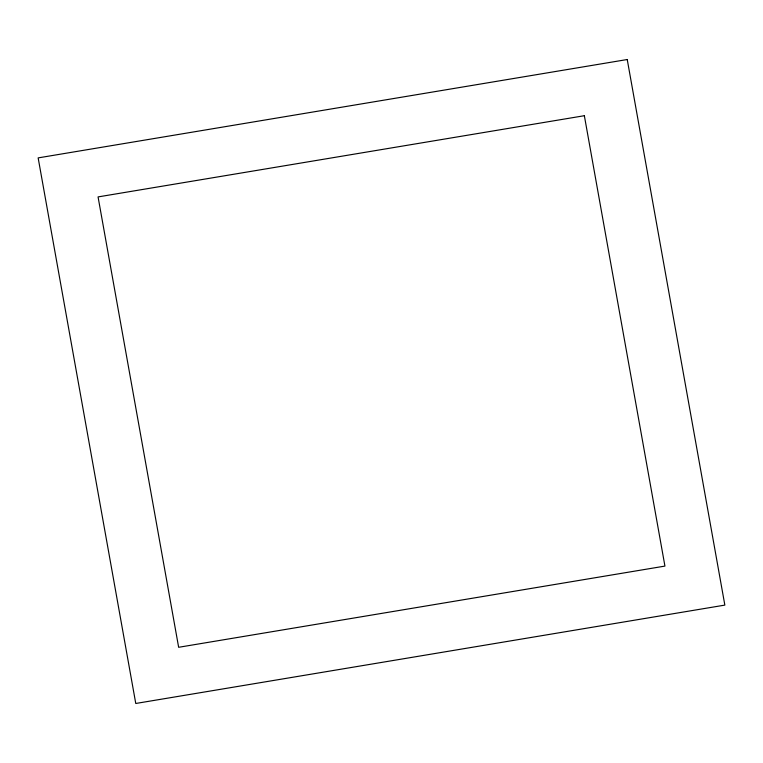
<?xml version="1.0" encoding="UTF-8"?>
<svg xmlns="http://www.w3.org/2000/svg" width="763" height="763" viewBox="0 0 763 763"><rect width="100%" height="100%" fill="white"/><g stroke="black" fill="none" stroke-linecap="round" stroke-linejoin="round"><path stroke-width="1.14" d="M627.234 59.524L38.15 157.893L135.766 703.476L724.85 605.107L627.234 59.524M584.353 115.709L98.065 196.911L178.647 647.291L664.935 566.089L584.353 115.709"/></g></svg>
